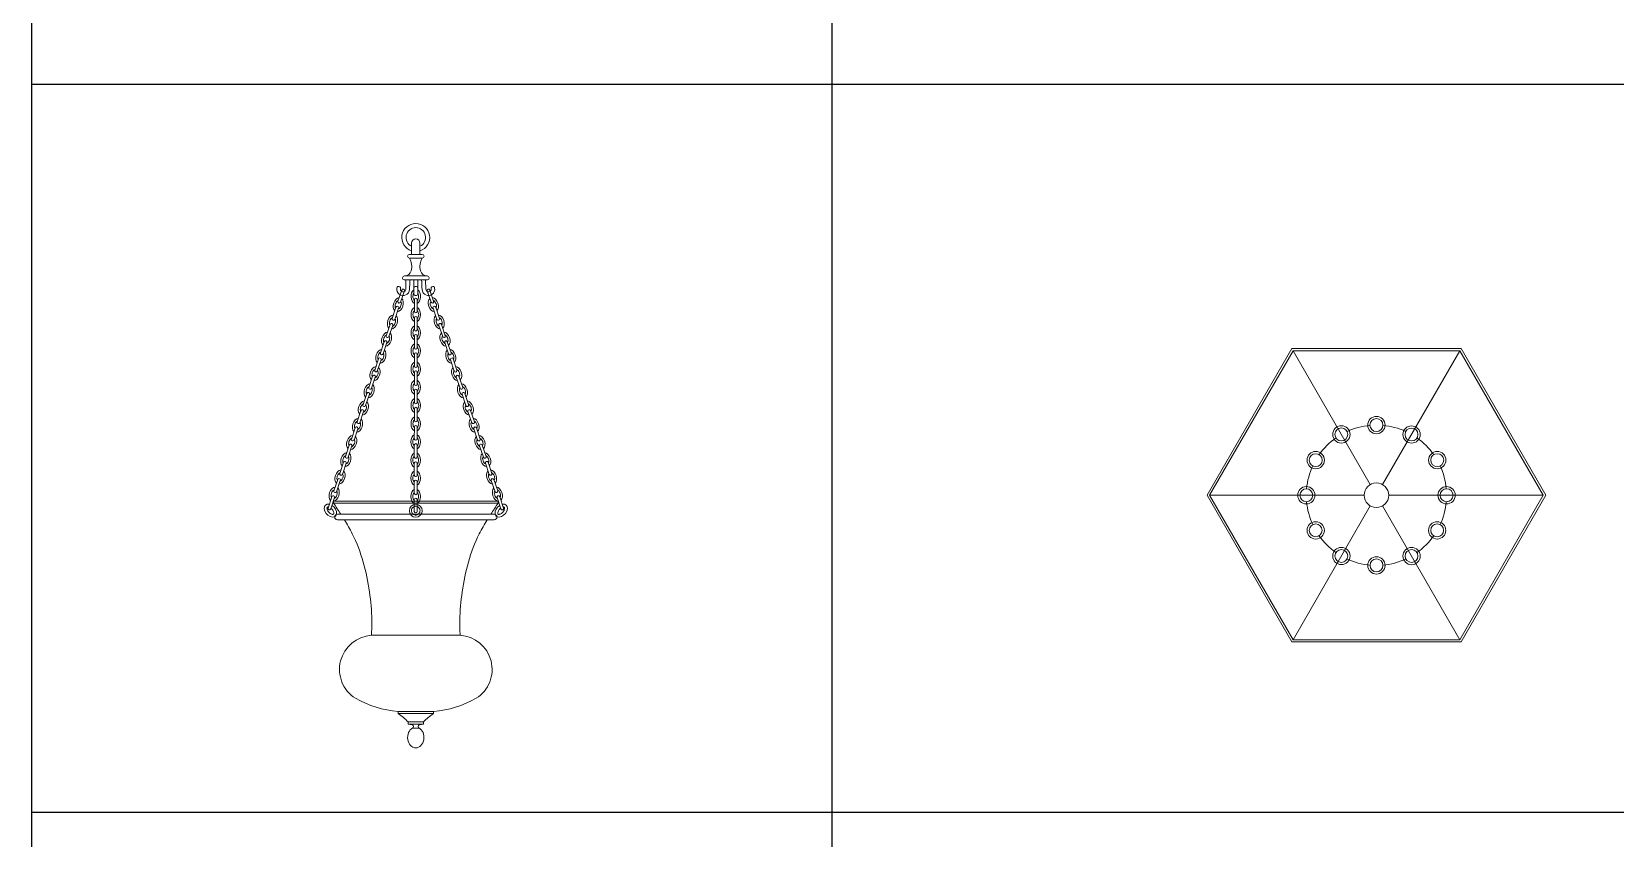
# Model space of a CAD drawing. Header units: inches. Extents: x 274057 to 444617, y 490067 to 635630.
# Drawn here: x 325724 to 326575, y 531985 to 532418 of the extents above; entities that cross this region are included whole.
import ezdxf

# ---------------------------------------------------------------- set-up
doc = ezdxf.new("R2010")
doc.units = ezdxf.units.IN
doc.header["$MEASUREMENT"] = 0
doc.layers.add('CQ lighting plan', color=7, linetype='Continuous', lineweight=0)
doc.layers.add('Glass', color=4, linetype='Continuous', lineweight=0)
for name, color, linetype in [('CQ SPOT DETAIL DIMENSION', 9, 'Continuous'), ('CQ-legend tex box', 3, 'Continuous'), ('E-LITE-FIXT-NORM-CEILING', 3, 'Continuous')]:
    doc.layers.add(name, color=color, linetype=linetype)

# ---------------------------------------------------------------- blocks, each defined once
blk = doc.blocks.new('A$C0E773A1C')
at = {"layer": 'Glass'}
for p, q in [((0, 239), (0, 17.6)), ((-207, 119.5), (-15.3, 8.8)), ((207, 119.5), (15.3, 8.8)), ((-207, -119.5), (-15.3, -8.8)), ((0, -239), (0, -17.6)), ((207, -119.5), (15.3, -8.8))]:
    blk.add_line(p, q, dxfattribs=at)
for points in [[(-210, -121.2), (0, -242.5), (210, -121.2), (210, 121.2), (0, 242.5), (-210, 121.2)], [(-207, -119.5), (0, -239), (207, -119.5), (207, 119.5), (0, 239), (-207, 119.5)]]:
    blk.add_lwpolyline(points, close=True, dxfattribs=at)
for centre, radius in [((-50.2, 87), 12.4), ((-50.2, 87), 9.26), ((0, 100.5), 12.4), ((0, 100.5), 9.26), ((50.2, 87), 12.4), ((50.2, 87), 9.26), ((-87, 50.2), 12.4), ((-87, 50.2), 9.26), ((87, 50.2), 12.4), ((87, 50.2), 9.26), ((-100.5, 0), 12.4), ((-100.5, 0), 9.26), ((0, 0), 17.6), ((100.5, 0), 12.4), ((100.5, 0), 9.26), ((-87, -50.2), 12.4), ((-87, -50.2), 9.26), ((87, -50.2), 12.4), ((87, -50.2), 9.26), ((-50.2, -87), 12.4), ((-50.2, -87), 9.26), ((0, -100.5), 12.4), ((50.2, -87), 12.4), ((50.2, -87), 9.26), ((0, -100.5), 9.26)]:
    blk.add_circle(centre, radius, dxfattribs=at)
for start, end in [(95.282, 114.718), (65.282, 84.718), (125.282, 144.718), (35.282, 54.718), (155.282, 174.718), (5.282, 24.718), (185.282, 204.718), (335.282, 354.718), (215.282, 234.718), (305.282, 324.718), (245.282, 264.718), (275.282, 294.718)]:
    blk.add_arc((0, 0), 100.5, start, end, dxfattribs=at)
blk = doc.blocks.new('pendant arabic')
at = {"color": 40, "lineweight": 0}
for p, q in [((31622.2, -8834.7), (31640.6, -8834.7)), ((31625.4, -8829.5), (31637.4, -8829.5)), ((31615.3, -8860.3), (31647.6, -8860.3)), ((31617.3, -8866), (31616.9, -8879.5)), ((31628.4, -8866), (31628.4, -8886)), ((31634.4, -8866), (31634.4, -8886)), ((31645.5, -8866), (31645.9, -8879.5)), ((31606.1, -9486.8), (31656.8, -9486.8)), ((31620.4, -9502.1), (31642.5, -9502.1))]:
    blk.add_line(p, q, dxfattribs=at)
for points in [[(31631.4, -8866), (31648.1, -8866, 0.912079), (31647.6, -8860.3, -0.354576), (31638.1, -8853, -0.194549), (31640.6, -8834.7, 1), (31640.6, -8829.5), (31637.4, -8829.5), (31637.4, -8813.2, 1), (31625.4, -8813.2), (31625.4, -8829.5), (31622.2, -8829.5, 1), (31622.2, -8834.7, -0.194549), (31624.8, -8853, -0.345784), (31615.3, -8860.3, 0.913192), (31614.7, -8866)], [(31631.4, -9209.5), (31519.1, -9209.5, -0.967012), (31519.1, -9201.5), (31743.8, -9201.5, -0.967012), (31743.8, -9209.5)]]:
    blk.add_lwpolyline(points, format="xyb", close=True, dxfattribs=at)
for points in [[(31617.3, -8866), (31616.9, -8879.5, -1.075039), (31609.4, -8878.4, 1.060135), (31604.4, -8877.8, 1.065086), (31622.3, -8879.8, 0.012612), (31623.1, -8866, 1.437174)], [(31645.5, -8866), (31645.9, -8879.5, 1.075039), (31653.4, -8878.4, -1.060135), (31658.4, -8877.8, -1.065086), (31640.5, -8879.8, -0.012612), (31639.8, -8866, -1.437174)], [(31609.7, -8897.9), (31615.1, -8881.8, 1), (31611.3, -8880.5), (31605.9, -8896.6, 1), (31609.7, -8897.9, 0.447031)], [(31628.4, -8877.8, 0.484314), (31628.4, -8877.8, -0.790231), (31634.4, -8877.8, -8.534282)], [(31628.4, -8886, -0.484314), (31628.4, -8886, 0.790231), (31634.4, -8886, 8.534282)], [(31653.2, -8897.9), (31647.7, -8881.8, -1), (31651.5, -8880.5), (31657, -8896.6, -1), (31653.2, -8897.9, -0.447031)], [(31601.3, -8922.5), (31606.8, -8906.4, 1), (31603, -8905.1), (31597.5, -8921.3, 1), (31601.3, -8922.5, 0.447031)], [(31601.3, -8922.5), (31606.8, -8906.4, 1), (31603, -8905.1), (31597.5, -8921.3, 1), (31601.3, -8922.5, 0.447031)], [(31633.4, -8911.1), (31633.4, -8894.1, 1), (31629.4, -8894.1), (31629.4, -8911.1, 1), (31633.4, -8911.1, 0.447031)], [(31633.4, -8911.1), (31633.4, -8894.1, 1), (31629.4, -8894.1), (31629.4, -8911.1, 1), (31633.4, -8911.1, 0.447031)], [(31661.5, -8922.5), (31656.1, -8906.4, -1), (31659.9, -8905.1), (31665.3, -8921.3, -1), (31661.5, -8922.5, -0.447031)], [(31661.5, -8922.5), (31656.1, -8906.4, -1), (31659.9, -8905.1), (31665.3, -8921.3, -1), (31661.5, -8922.5, -0.447031)], [(31593, -8947.2), (31598.4, -8931.1, 1), (31594.7, -8929.8), (31589.2, -8945.9, 1), (31593, -8947.2, 0.447031)], [(31593, -8947.2), (31598.4, -8931.1, 1), (31594.7, -8929.8), (31589.2, -8945.9, 1), (31593, -8947.2, 0.447031)], [(31633.4, -8937.2), (31633.4, -8920.2, 1), (31629.4, -8920.2), (31629.4, -8937.2, 1), (31633.4, -8937.2, 0.447031)], [(31633.4, -8937.2), (31633.4, -8920.2, 1), (31629.4, -8920.2), (31629.4, -8937.2, 1), (31633.4, -8937.2, 0.447031)], [(31669.9, -8947.2), (31664.4, -8931.1, -1), (31668.2, -8929.8), (31673.6, -8945.9, -1), (31669.9, -8947.2, -0.447031)], [(31669.9, -8947.2), (31664.4, -8931.1, -1), (31668.2, -8929.8), (31673.6, -8945.9, -1), (31669.9, -8947.2, -0.447031)], [(31584.6, -8971.9), (31590.1, -8955.7, 1), (31586.3, -8954.5), (31580.9, -8970.6, 1), (31584.6, -8971.9, 0.447031)], [(31584.6, -8971.9), (31590.1, -8955.7, 1), (31586.3, -8954.5), (31580.9, -8970.6, 1), (31584.6, -8971.9, 0.447031)], [(31633.4, -8963.2), (31633.4, -8946.2, 1), (31629.4, -8946.2), (31629.4, -8963.2, 1), (31633.4, -8963.2, 0.447031)], [(31633.4, -8963.2), (31633.4, -8946.2, 1), (31629.4, -8946.2), (31629.4, -8963.2, 1), (31633.4, -8963.2, 0.447031)], [(31678.2, -8971.9), (31672.8, -8955.7, -1), (31676.5, -8954.5), (31682, -8970.6, -1), (31678.2, -8971.9, -0.447031)], [(31678.2, -8971.9), (31672.8, -8955.7, -1), (31676.5, -8954.5), (31682, -8970.6, -1), (31678.2, -8971.9, -0.447031)], [(31576.3, -8996.5), (31581.8, -8980.4, 1), (31578, -8979.1), (31572.5, -8995.3, 1), (31576.3, -8996.5, 0.447031)], [(31576.3, -8996.5), (31581.8, -8980.4, 1), (31578, -8979.1), (31572.5, -8995.3, 1), (31576.3, -8996.5, 0.447031)], [(31633.4, -8989.3), (31633.4, -8972.2, 1), (31629.4, -8972.2), (31629.4, -8989.3, 1), (31633.4, -8989.3, 0.447031)], [(31633.4, -8989.3), (31633.4, -8972.2, 1), (31629.4, -8972.2), (31629.4, -8989.3, 1), (31633.4, -8989.3, 0.447031)], [(31686.5, -8996.5), (31681.1, -8980.4, -1), (31684.9, -8979.1), (31690.3, -8995.3, -1), (31686.5, -8996.5, -0.447031)], [(31686.5, -8996.5), (31681.1, -8980.4, -1), (31684.9, -8979.1), (31690.3, -8995.3, -1), (31686.5, -8996.5, -0.447031)], [(31568, -9021.2), (31573.4, -9005.1, 1), (31569.6, -9003.8), (31564.2, -9019.9, 1), (31568, -9021.2, 0.447031)], [(31568, -9021.2), (31573.4, -9005.1, 1), (31569.6, -9003.8), (31564.2, -9019.9, 1), (31568, -9021.2, 0.447031)], [(31633.4, -9015.3), (31633.4, -8998.3, 1), (31629.4, -8998.3), (31629.4, -9015.3, 1), (31633.4, -9015.3, 0.447031)], [(31633.4, -9015.3), (31633.4, -8998.3, 1), (31629.4, -8998.3), (31629.4, -9015.3, 1), (31633.4, -9015.3, 0.447031)], [(31694.9, -9021.2), (31689.4, -9005.1, -1), (31693.2, -9003.8), (31698.7, -9019.9, -1), (31694.9, -9021.2, -0.447031)], [(31694.9, -9021.2), (31689.4, -9005.1, -1), (31693.2, -9003.8), (31698.7, -9019.9, -1), (31694.9, -9021.2, -0.447031)], [(31559.6, -9045.9), (31565.1, -9029.7, 1), (31561.3, -9028.5), (31555.8, -9044.6, 1), (31559.6, -9045.9, 0.447031)], [(31559.6, -9045.9), (31565.1, -9029.7, 1), (31561.3, -9028.5), (31555.8, -9044.6, 1), (31559.6, -9045.9, 0.447031)], [(31633.4, -9041.3), (31633.4, -9024.3, 1), (31629.4, -9024.3), (31629.4, -9041.3, 1), (31633.4, -9041.3, 0.447031)], [(31633.4, -9041.3), (31633.4, -9024.3, 1), (31629.4, -9024.3), (31629.4, -9041.3, 1), (31633.4, -9041.3, 0.447031)], [(31703.2, -9045.9), (31697.8, -9029.7, -1), (31701.6, -9028.5), (31707, -9044.6, -1), (31703.2, -9045.9, -0.447031)], [(31703.2, -9045.9), (31697.8, -9029.7, -1), (31701.6, -9028.5), (31707, -9044.6, -1), (31703.2, -9045.9, -0.447031)], [(31633.4, -9067.4), (31633.4, -9050.4, 1), (31629.4, -9050.4), (31629.4, -9067.4, 1), (31633.4, -9067.4, 0.447031)], [(31633.4, -9067.4), (31633.4, -9050.4, 1), (31629.4, -9050.4), (31629.4, -9067.4, 1), (31633.4, -9067.4, 0.447031)], [(31551.3, -9070.5), (31556.7, -9054.4, 1), (31552.9, -9053.1), (31547.5, -9069.2, 1), (31551.3, -9070.5, 0.447031)], [(31551.3, -9070.5), (31556.7, -9054.4, 1), (31552.9, -9053.1), (31547.5, -9069.2, 1), (31551.3, -9070.5, 0.447031)], [(31711.6, -9070.5), (31706.1, -9054.4, -1), (31709.9, -9053.1), (31715.4, -9069.2, -1), (31711.6, -9070.5, -0.447031)], [(31711.6, -9070.5), (31706.1, -9054.4, -1), (31709.9, -9053.1), (31715.4, -9069.2, -1), (31711.6, -9070.5, -0.447031)], [(31542.9, -9095.2), (31548.4, -9079.1, 1), (31544.6, -9077.8), (31539.1, -9093.9, 1), (31542.9, -9095.2, 0.447031)], [(31542.9, -9095.2), (31548.4, -9079.1, 1), (31544.6, -9077.8), (31539.1, -9093.9, 1), (31542.9, -9095.2, 0.447031)], [(31633.3, -9093.4), (31633.4, -9076.4, 1), (31629.4, -9076.4), (31629.3, -9093.4, 1), (31633.3, -9093.4, 0.447031)], [(31633.3, -9093.4), (31633.4, -9076.4, 1), (31629.4, -9076.4), (31629.3, -9093.4, 1), (31633.3, -9093.4, 0.447031)], [(31719.9, -9095.2), (31714.5, -9079.1, -1), (31718.3, -9077.8), (31723.7, -9093.9, -1), (31719.9, -9095.2, -0.447031)], [(31719.9, -9095.2), (31714.5, -9079.1, -1), (31718.3, -9077.8), (31723.7, -9093.9, -1), (31719.9, -9095.2, -0.447031)], [(31534.6, -9119.9), (31540, -9103.7, 1), (31536.2, -9102.5), (31530.8, -9118.6, 1), (31534.6, -9119.9, 0.447031)], [(31534.6, -9119.9), (31540, -9103.7, 1), (31536.2, -9102.5), (31530.8, -9118.6, 1), (31534.6, -9119.9, 0.447031)], [(31633.3, -9119.5), (31633.3, -9102.4, 1), (31629.3, -9102.4), (31629.3, -9119.5, 1), (31633.3, -9119.5, 0.447031)], [(31633.3, -9119.5), (31633.3, -9102.4, 1), (31629.3, -9102.4), (31629.3, -9119.5, 1), (31633.3, -9119.5, 0.447031)], [(31728.3, -9119.9), (31722.8, -9103.7, -1), (31726.6, -9102.5), (31732.1, -9118.6, -1), (31728.3, -9119.9, -0.447031)], [(31728.3, -9119.9), (31722.8, -9103.7, -1), (31726.6, -9102.5), (31732.1, -9118.6, -1), (31728.3, -9119.9, -0.447031)], [(31526.2, -9144.5), (31531.7, -9128.4, 1), (31527.9, -9127.1), (31522.4, -9143.2, 1), (31526.2, -9144.5, 0.447031)], [(31526.2, -9144.5), (31531.7, -9128.4, 1), (31527.9, -9127.1), (31522.4, -9143.2, 1), (31526.2, -9144.5, 0.447031)], [(31633.3, -9145.5), (31633.3, -9128.5, 1), (31629.3, -9128.5), (31629.3, -9145.5, 1), (31633.3, -9145.5, 0.447031)], [(31633.3, -9145.5), (31633.3, -9128.5, 1), (31629.3, -9128.5), (31629.3, -9145.5, 1), (31633.3, -9145.5, 0.447031)], [(31736.6, -9144.5), (31731.2, -9128.4, -1), (31735, -9127.1), (31740.4, -9143.2, -1), (31736.6, -9144.5, -0.447031)], [(31736.6, -9144.5), (31731.2, -9128.4, -1), (31735, -9127.1), (31740.4, -9143.2, -1), (31736.6, -9144.5, -0.447031)], [(31517.9, -9169.2), (31523.3, -9153.1, 1), (31519.6, -9151.8), (31514.1, -9167.9, 1), (31517.9, -9169.2, 0.447031)], [(31517.9, -9169.2), (31523.3, -9153.1, 1), (31519.6, -9151.8), (31514.1, -9167.9, 1), (31517.9, -9169.2, 0.447031)], [(31633.3, -9171.5), (31633.3, -9154.5, 1), (31629.3, -9154.5), (31629.3, -9171.5, 1), (31633.3, -9171.5, 0.447031)], [(31633.3, -9171.5), (31633.3, -9154.5, 1), (31629.3, -9154.5), (31629.3, -9171.5, 1), (31633.3, -9171.5, 0.447031)], [(31745, -9169.2), (31739.5, -9153.1, -1), (31743.3, -9151.8), (31748.7, -9167.9, -1), (31745, -9169.2, -0.447031)], [(31745, -9169.2), (31739.5, -9153.1, -1), (31743.3, -9151.8), (31748.7, -9167.9, -1), (31745, -9169.2, -0.447031)], [(31509.5, -9193.9), (31515, -9177.7, 1), (31511.2, -9176.4), (31505.8, -9192.6, 1), (31509.5, -9193.9, 0.447031)], [(31509.5, -9193.9), (31515, -9177.7, 1), (31511.2, -9176.4), (31505.8, -9192.6, 1), (31509.5, -9193.9, 0.447031)], [(31633.3, -9197.6), (31633.3, -9180.6, 1), (31629.3, -9180.5), (31629.3, -9197.6, 1), (31633.3, -9197.6, 0.447031)], [(31633.3, -9197.6), (31633.3, -9180.6, 1), (31629.3, -9180.5), (31629.3, -9197.6, 1), (31633.3, -9197.6, 0.447031)], [(31753.3, -9193.9), (31747.9, -9177.7, -1), (31751.6, -9176.4), (31757.1, -9192.6, -1), (31753.3, -9193.9, -0.447031)], [(31753.3, -9193.9), (31747.9, -9177.7, -1), (31751.6, -9176.4), (31757.1, -9192.6, -1), (31753.3, -9193.9, -0.447031)], [(31606.1, -9483.8), (31656.8, -9483.8), (31656.8, -9486.8, 0.066306), (31642.5, -9498.9), (31631.4, -9498.9)], [(31656.8, -9483.8), (31606.1, -9483.8), (31606.1, -9486.8, -0.066306), (31620.4, -9498.9), (31631.4, -9498.9)], [(31620.4, -9498.9), (31620.4, -9502.1, -0.075741), (31626.5, -9503, -0.670017), (31626.6, -9507.8, -0.742621)], [(31642.5, -9498.9), (31642.5, -9502.1, 0.075741), (31636.4, -9503, 0.670017), (31636.2, -9507.8, 0.742621)]]:
    blk.add_lwpolyline(points, format="xyb", dxfattribs=at)
at = {"color": 4, "lineweight": 0}
for points in [[(31513.5, -9185.7), (31513.5, -9182.7), (31749.3, -9182.7), (31749.3, -9185.7)], [(31513.5, -9185.7), (31749.3, -9185.7)]]:
    blk.add_lwpolyline(points, dxfattribs=at)
for points in [[(31631.4, -9374.8), (31568, -9374.8, 0.727128), (31544.9, -9465, 0.107747), (31606.1, -9483.8, 0.107747)], [(31631.4, -9374.8), (31694.8, -9374.8, -0.727128), (31718, -9465, -0.107747), (31656.8, -9483.8, -0.107747)]]:
    blk.add_lwpolyline(points, format="xyb", dxfattribs=at)
at = {"color": 40, "lineweight": 0}
blk.add_lwpolyline([(31635.9, -9507.6), (31627, -9507.6)], dxfattribs=at)
for radius, start, end in [(20, 287.4576, 252.5424), (14, 295.3769, 244.6231)]:
    blk.add_arc((31631.4, -8805.2), radius, start, end, dxfattribs=at)
at = {"color": 40, "lineweight": 0, "extrusion": (0, 0, -1)}
for centre, major_axis, ratio, start_param, end_param in [((31606.3, -8901.5), (3.37, 9.96), 0.652824, 3.437395, 5.987383), ((31631.4, -8889.6), (0, 10.5), 0.652824, 3.437395, 5.831525), ((31631.4, -8889.6), (0, 6.51), 0.633551, 3.647898, 5.471151), ((31631.4, -8889.6), (0, 10.5), 0.652824, 0.453442, 2.845791), ((31631.4, -8889.6), (0, 6.51), 0.633551, 0.817097, 2.635287), ((31606.3, -8901.5), (2.09, 6.17), 0.633551, 3.647898, 5.77688), ((31606.3, -8901.5), (3.37, 9.96), 0.652824, 0.295802, 2.845791), ((31606.3, -8901.5), (2.09, 6.17), 0.633551, 0.506306, 2.635287), ((31631.4, -8915.7), (0, 10.5), 0.652824, 3.437395, 5.987383), ((31631.4, -8915.7), (0, 6.51), 0.633551, 3.647898, 5.77688), ((31631.4, -8915.7), (0, 10.5), 0.652824, 0.295802, 2.845791), ((31631.4, -8915.7), (0, 6.51), 0.633551, 0.506306, 2.635287), ((31598, -8926.2), (3.37, 9.96), 0.652824, 3.437395, 5.987383), ((31598, -8926.2), (2.09, 6.17), 0.633551, 3.647898, 5.77688), ((31598, -8926.2), (3.37, 9.96), 0.652824, 0.295802, 2.845791), ((31598, -8926.2), (2.09, 6.17), 0.633551, 0.506306, 2.635287), ((31631.4, -8941.7), (0, 10.5), 0.652824, 3.437395, 5.987383), ((31631.4, -8941.7), (0, 6.51), 0.633551, 3.647898, 5.77688), ((31631.4, -8941.7), (0, 10.5), 0.652824, 0.295802, 2.845791), ((31631.4, -8941.7), (0, 6.51), 0.633551, 0.506306, 2.635287), ((31589.6, -8950.8), (3.37, 9.96), 0.652824, 3.437395, 5.987383), ((31589.6, -8950.8), (2.09, 6.17), 0.633551, 3.647898, 5.77688), ((31589.6, -8950.8), (3.37, 9.96), 0.652824, 0.295802, 2.845791), ((31589.6, -8950.8), (2.09, 6.17), 0.633551, 0.506306, 2.635287), ((31631.4, -8967.7), (0, 10.5), 0.652824, 3.437395, 5.987383), ((31631.4, -8967.7), (0, 10.5), 0.652824, 0.295802, 2.845791), ((31581.3, -8975.5), (3.37, 9.96), 0.652824, 3.437395, 5.987383), ((31581.3, -8975.5), (2.09, 6.17), 0.633551, 3.647898, 5.77688), ((31581.3, -8975.5), (3.37, 9.96), 0.652824, 0.295802, 2.845791), ((31581.3, -8975.5), (2.09, 6.17), 0.633551, 0.506306, 2.635287), ((31631.4, -8967.7), (0, 6.51), 0.633551, 3.647898, 5.77688), ((31631.4, -8967.7), (0, 6.51), 0.633551, 0.506306, 2.635287), ((31573, -9000.2), (3.37, 9.96), 0.652824, 3.437395, 5.987383), ((31573, -9000.2), (2.09, 6.17), 0.633551, 3.647898, 5.77688), ((31573, -9000.2), (3.37, 9.96), 0.652824, 0.295802, 2.845791), ((31573, -9000.2), (2.09, 6.17), 0.633551, 0.506306, 2.635287), ((31631.4, -8993.8), (0, 10.5), 0.652824, 3.437395, 5.987383), ((31631.4, -8993.8), (0, 6.51), 0.633551, 3.647898, 5.77688), ((31631.4, -8993.8), (0, 10.5), 0.652824, 0.295802, 2.845791), ((31631.4, -8993.8), (0, 6.51), 0.633551, 0.506306, 2.635287), ((31564.6, -9024.8), (3.37, 9.96), 0.652824, 3.437395, 5.987383), ((31564.6, -9024.8), (2.09, 6.17), 0.633551, 3.647898, 5.77688), ((31564.6, -9024.8), (3.37, 9.96), 0.652824, 0.295802, 2.845791), ((31564.6, -9024.8), (2.09, 6.17), 0.633551, 0.506306, 2.635287), ((31631.4, -9019.8), (0, 10.5), 0.652824, 3.437395, 5.987383), ((31631.4, -9019.8), (0, 6.51), 0.633551, 3.647898, 5.77688), ((31631.4, -9019.8), (0, 10.5), 0.652824, 0.295802, 2.845791), ((31631.4, -9019.8), (0, 6.51), 0.633551, 0.506306, 2.635287), ((31556.3, -9049.5), (3.37, 9.96), 0.652824, 3.437395, 5.987383), ((31556.3, -9049.5), (2.09, 6.17), 0.633551, 3.647898, 5.77688), ((31556.3, -9049.5), (3.37, 9.96), 0.652824, 0.295802, 2.845791), ((31556.3, -9049.5), (2.09, 6.17), 0.633551, 0.506306, 2.635287), ((31631.4, -9045.8), (0, 10.5), 0.652824, 3.437395, 5.987383), ((31631.4, -9045.8), (0, 6.51), 0.633551, 3.647898, 5.77688), ((31631.4, -9045.8), (0, 10.5), 0.652824, 0.295802, 2.845791), ((31631.4, -9045.8), (0, 6.51), 0.633551, 0.506306, 2.635287), ((31547.9, -9074.2), (3.37, 9.96), 0.652824, 3.437395, 5.987383), ((31547.9, -9074.2), (2.09, 6.17), 0.633551, 3.647898, 5.77688), ((31547.9, -9074.2), (3.37, 9.96), 0.652824, 0.295802, 2.845791), ((31547.9, -9074.2), (2.09, 6.17), 0.633551, 0.506306, 2.635287), ((31631.4, -9071.9), (0, 10.5), 0.652824, 3.437395, 5.987383), ((31631.4, -9071.9), (0, 6.51), 0.633551, 3.647898, 5.77688), ((31631.4, -9071.9), (0, 10.5), 0.652824, 0.295802, 2.845791), ((31631.4, -9071.9), (0, 6.51), 0.633551, 0.506306, 2.635287), ((31539.6, -9098.8), (3.37, 9.96), 0.652824, 3.437395, 5.987383), ((31539.6, -9098.8), (2.09, 6.17), 0.633551, 3.647898, 5.77688), ((31539.6, -9098.8), (3.37, 9.96), 0.652824, 0.295802, 2.845791), ((31539.6, -9098.8), (2.09, 6.17), 0.633551, 0.506306, 2.635287), ((31631.3, -9097.9), (0, 10.5), 0.652824, 3.437395, 5.987383), ((31631.3, -9097.9), (0, 6.51), 0.633551, 3.647898, 5.77688), ((31631.3, -9097.9), (0, 10.5), 0.652824, 0.295802, 2.845791), ((31631.3, -9097.9), (0, 6.51), 0.633551, 0.506306, 2.635287), ((31531.2, -9123.5), (3.37, 9.96), 0.652824, 3.437395, 5.987383), ((31531.2, -9123.5), (2.09, 6.17), 0.633551, 3.647898, 5.77688), ((31531.2, -9123.5), (3.37, 9.96), 0.652824, 0.295802, 2.845791), ((31531.2, -9123.5), (2.09, 6.17), 0.633551, 0.506306, 2.635287), ((31631.3, -9124), (0, 10.5), 0.652824, 3.437395, 5.987383), ((31631.3, -9124), (0, 6.51), 0.633551, 3.647898, 5.77688), ((31631.3, -9124), (0, 10.5), 0.652824, 0.295802, 2.845791), ((31631.3, -9124), (0, 6.51), 0.633551, 0.506306, 2.635287), ((31522.9, -9148.2), (3.37, 9.96), 0.652824, 3.437395, 5.987383), ((31522.9, -9148.2), (3.37, 9.96), 0.652824, 0.295802, 2.845791), ((31631.3, -9150), (0, 10.5), 0.652824, 3.437395, 5.987383), ((31631.3, -9150), (0, 10.5), 0.652824, 0.295802, 2.845791), ((31514.5, -9172.8), (3.37, 9.96), 0.652824, 3.437395, 5.987383), ((31514.5, -9172.8), (3.37, 9.96), 0.652824, 0.295802, 2.845791), ((31522.9, -9148.2), (2.09, 6.17), 0.633551, 3.647898, 5.77688), ((31522.9, -9148.2), (2.09, 6.17), 0.633551, 0.506306, 2.635287), ((31631.3, -9150), (0, 6.51), 0.633551, 3.647898, 5.77688), ((31631.3, -9150), (0, 6.51), 0.633551, 0.506306, 2.635287), ((31509.1, -9196.4), (7.08, -7.97), 0.678875, 4.303626, 10.168055), ((31514.5, -9172.8), (2.09, 6.17), 0.633551, 3.647898, 5.77688), ((31514.5, -9172.8), (2.09, 6.17), 0.633551, 0.506306, 2.635287), ((31631.3, -9176), (0, 10.5), 0.652824, 3.437395, 5.987383), ((31631.3, -9176), (0, 6.51), 0.633551, 3.647898, 5.77688), ((31631.3, -9176), (0, 10.5), 0.652824, 0.295802, 2.845791), ((31631.3, -9176), (0, 6.51), 0.633551, 0.506306, 2.635287)]:
    blk.add_ellipse(centre, major_axis=major_axis, ratio=ratio, start_param=start_param, end_param=end_param, dxfattribs=at)
at = {"color": 40, "lineweight": 0}
for centre, major_axis, ratio, start_param, end_param in [((31656.5, -8901.5), (-3.37, 9.96), 0.652824, 3.437395, 5.987383), ((31656.5, -8901.5), (-3.37, 9.96), 0.652824, 0.295802, 2.845791), ((31656.5, -8901.5), (-2.09, 6.17), 0.633551, 0.506306, 2.635287), ((31656.5, -8901.5), (-2.09, 6.17), 0.633551, 3.647898, 5.77688), ((31664.9, -8926.2), (-3.37, 9.96), 0.652824, 0.295802, 2.845791), ((31664.9, -8926.2), (-2.09, 6.17), 0.633551, 0.506306, 2.635287), ((31664.9, -8926.2), (-3.37, 9.96), 0.652824, 3.437395, 5.987383), ((31664.9, -8926.2), (-2.09, 6.17), 0.633551, 3.647898, 5.77688), ((31673.2, -8950.8), (-3.37, 9.96), 0.652824, 0.295802, 2.845791), ((31673.2, -8950.8), (-2.09, 6.17), 0.633551, 0.506306, 2.635287), ((31673.2, -8950.8), (-3.37, 9.96), 0.652824, 3.437395, 5.987383), ((31673.2, -8950.8), (-2.09, 6.17), 0.633551, 3.647898, 5.77688), ((31681.5, -8975.5), (-3.37, 9.96), 0.652824, 0.295802, 2.845791), ((31681.5, -8975.5), (-2.09, 6.17), 0.633551, 0.506306, 2.635287), ((31681.5, -8975.5), (-3.37, 9.96), 0.652824, 3.437395, 5.987383), ((31681.5, -8975.5), (-2.09, 6.17), 0.633551, 3.647898, 5.77688), ((31689.9, -9000.2), (-3.37, 9.96), 0.652824, 0.295802, 2.845791), ((31689.9, -9000.2), (-2.09, 6.17), 0.633551, 0.506306, 2.635287), ((31689.9, -9000.2), (-3.37, 9.96), 0.652824, 3.437395, 5.987383), ((31689.9, -9000.2), (-2.09, 6.17), 0.633551, 3.647898, 5.77688), ((31698.2, -9024.8), (-3.37, 9.96), 0.652824, 0.295802, 2.845791), ((31698.2, -9024.8), (-2.09, 6.17), 0.633551, 0.506306, 2.635287), ((31698.2, -9024.8), (-3.37, 9.96), 0.652824, 3.437395, 5.987383), ((31698.2, -9024.8), (-2.09, 6.17), 0.633551, 3.647898, 5.77688), ((31706.6, -9049.5), (-3.37, 9.96), 0.652824, 0.295802, 2.845791), ((31706.6, -9049.5), (-2.09, 6.17), 0.633551, 0.506306, 2.635287), ((31706.6, -9049.5), (-3.37, 9.96), 0.652824, 3.437395, 5.987383), ((31706.6, -9049.5), (-2.09, 6.17), 0.633551, 3.647898, 5.77688), ((31714.9, -9074.2), (-3.37, 9.96), 0.652824, 0.295802, 2.845791), ((31714.9, -9074.2), (-2.09, 6.17), 0.633551, 0.506306, 2.635287), ((31714.9, -9074.2), (-3.37, 9.96), 0.652824, 3.437395, 5.987383), ((31714.9, -9074.2), (-2.09, 6.17), 0.633551, 3.647898, 5.77688), ((31723.3, -9098.8), (-3.37, 9.96), 0.652824, 0.295802, 2.845791), ((31723.3, -9098.8), (-2.09, 6.17), 0.633551, 0.506306, 2.635287), ((31723.3, -9098.8), (-3.37, 9.96), 0.652824, 3.437395, 5.987383), ((31723.3, -9098.8), (-2.09, 6.17), 0.633551, 3.647898, 5.77688), ((31731.6, -9123.5), (-3.37, 9.96), 0.652824, 0.295802, 2.845791), ((31731.6, -9123.5), (-2.09, 6.17), 0.633551, 0.506306, 2.635287), ((31731.6, -9123.5), (-3.37, 9.96), 0.652824, 3.437395, 5.987383), ((31731.6, -9123.5), (-2.09, 6.17), 0.633551, 3.647898, 5.77688), ((31740, -9148.2), (-3.37, 9.96), 0.652824, 0.295802, 2.845791), ((31740, -9148.2), (-3.37, 9.96), 0.652824, 3.437395, 5.987383), ((31740, -9148.2), (-2.09, 6.17), 0.633551, 0.506306, 2.635287), ((31740, -9148.2), (-2.09, 6.17), 0.633551, 3.647898, 5.77688), ((31748.3, -9172.8), (-3.37, 9.96), 0.652824, 0.295802, 2.845791), ((31748.3, -9172.8), (-3.37, 9.96), 0.652824, 3.437395, 5.987383), ((31748.3, -9172.8), (-2.09, 6.17), 0.633551, 0.506306, 2.635287), ((31753.7, -9196.4), (-7.08, -7.97), 0.678875, 4.303626, 10.168055), ((31748.3, -9172.8), (-2.09, 6.17), 0.633551, 3.647898, 5.77688), ((31631.4, -9521.2), (0, 14.8), 0.792417, 0.389132, 5.894053)]:
    blk.add_ellipse(centre, major_axis=major_axis, ratio=ratio, start_param=start_param, end_param=end_param, dxfattribs=at)
blk.add_ellipse((31631.4, -9196.4), major_axis=(0, 9.3), ratio=0.982433, dxfattribs=at)
at = {"lineweight": 0}
blk.add_open_spline([(31513.5, -9185.7), (31517.1, -9190.9), (31520.6, -9196.2), (31524, -9201.5)], degree=3, dxfattribs=at)
blk.add_open_spline([(31513.5, -9185.7), (31517.1, -9190.9), (31520.6, -9196.2), (31524, -9201.5)], degree=3, dxfattribs=at)
at = {"color": 4, "lineweight": 0}
blk.add_open_spline([(31749.3, -9185.7), (31745.8, -9190.9), (31742.3, -9196.2), (31738.8, -9201.5)], degree=3, dxfattribs=at)
at = {"color": 40, "lineweight": 0}
for points, knots in [([(31509.9, -9192.7), (31510.6, -9193.2), (31511.3, -9193.9), (31512.4, -9195.2), (31512.9, -9196), (31513.6, -9197.5), (31513.8, -9198.2), (31514, -9199.3), (31514, -9199.8), (31514, -9200.5), (31513.9, -9200.7), (31513.8, -9201.1), (31513.7, -9201.2), (31513.6, -9201.3), (31513.6, -9201.3), (31513.5, -9201.3), (31513.5, -9201.4), (31513.4, -9201.4), (31513.2, -9201.5), (31513.1, -9201.6), (31512.7, -9201.7), (31512.5, -9201.7), (31512, -9201.7), (31511.7, -9201.6), (31510.9, -9201.4), (31510.3, -9201.2), (31509.2, -9200.6), (31508.5, -9200.2), (31507.4, -9199.2), (31506.8, -9198.7), (31505.8, -9197.5), (31505.4, -9196.8), (31504.7, -9195.5), (31504.5, -9194.9), (31504.2, -9193.7), (31504.2, -9193.2), (31504.2, -9192.4), (31504.3, -9192.2), (31504.4, -9191.8), (31504.5, -9191.6), (31504.6, -9191.4), (31504.7, -9191.4), (31504.9, -9191.2), (31505, -9191.2), (31505.4, -9191.1), (31505.7, -9191.1), (31506.1, -9191.1), (31506.2, -9191.1), (31506.3, -9191.1)], [4.432599, 4.432599, 4.432599, 4.432599, 4.768441, 4.768441, 5.107688, 5.107688, 5.446935, 5.446935, 5.709013, 5.709013, 5.97109, 5.97109, 6.189536, 6.189536, 6.283185, 6.283185, 6.283185, 6.472071, 6.472071, 6.660957, 6.660957, 6.849842, 6.849842, 7.038728, 7.038728, 7.334707, 7.334707, 7.630685, 7.630685, 7.926664, 7.926664, 8.222643, 8.222643, 8.518622, 8.518622, 8.8146, 8.8146, 9.051823, 9.051823, 9.289045, 9.289045, 9.526267, 9.526267, 9.76349, 9.76349, 10.000712, 10.000712, 10.068663, 10.068663, 10.068663, 10.068663]), ([(31631.4, -9190.1), (31630.9, -9190.1), (31630.4, -9190.1), (31629.1, -9190.5), (31628.3, -9190.9), (31626.9, -9192), (31626.3, -9192.7), (31625.6, -9194.3), (31625.3, -9195.2), (31625.2, -9197), (31625.4, -9197.9), (31626.1, -9199.6), (31626.6, -9200.3), (31627.8, -9201.5), (31628.6, -9202), (31630.2, -9202.6), (31631.1, -9202.7), (31632.8, -9202.6), (31633.6, -9202.3), (31635.2, -9201.5), (31635.8, -9200.9), (31636.9, -9199.4), (31637.2, -9198.6), (31637.6, -9196.8), (31637.6, -9195.9), (31637.2, -9194.2), (31636.9, -9193.3), (31635.8, -9191.9), (31635.2, -9191.3), (31633.6, -9190.4), (31632.8, -9190.2), (31631.8, -9190.1), (31631.6, -9190.1), (31631.4, -9190.1)], [0, 0, 0, 0, 0.254053, 0.254053, 0.678604, 0.678604, 1.103155, 1.103155, 1.527706, 1.527706, 1.952257, 1.952257, 2.376808, 2.376808, 2.801359, 2.801359, 3.22591, 3.22591, 3.650461, 3.650461, 4.075012, 4.075012, 4.499563, 4.499563, 4.924114, 4.924114, 5.348664, 5.348664, 5.773215, 5.773215, 6.197766, 6.197766, 6.283185, 6.283185, 6.283185, 6.283185]), ([(31752.9, -9192.7), (31752.2, -9193.2), (31751.6, -9193.9), (31750.5, -9195.2), (31750, -9196), (31749.3, -9197.5), (31749, -9198.2), (31748.8, -9199.3), (31748.8, -9199.8), (31748.9, -9200.5), (31748.9, -9200.7), (31749.1, -9201.1), (31749.2, -9201.2), (31749.3, -9201.3), (31749.3, -9201.3), (31749.3, -9201.3), (31749.4, -9201.4), (31749.5, -9201.4), (31749.6, -9201.5), (31749.8, -9201.6), (31750.1, -9201.7), (31750.3, -9201.7), (31750.8, -9201.7), (31751.1, -9201.6), (31751.9, -9201.4), (31752.5, -9201.2), (31753.7, -9200.6), (31754.3, -9200.2), (31755.5, -9199.2), (31756, -9198.7), (31757, -9197.5), (31757.4, -9196.8), (31758.1, -9195.5), (31758.3, -9194.9), (31758.6, -9193.7), (31758.7, -9193.2), (31758.6, -9192.4), (31758.6, -9192.2), (31758.4, -9191.8), (31758.4, -9191.6), (31758.2, -9191.4), (31758.1, -9191.4), (31758, -9191.2), (31757.8, -9191.2), (31757.5, -9191.1), (31757.2, -9191.1), (31756.8, -9191.1), (31756.7, -9191.1), (31756.6, -9191.1)], [4.432599, 4.432599, 4.432599, 4.432599, 4.768441, 4.768441, 5.107688, 5.107688, 5.446935, 5.446935, 5.709013, 5.709013, 5.97109, 5.97109, 6.189536, 6.189536, 6.283185, 6.283185, 6.283185, 6.472071, 6.472071, 6.660957, 6.660957, 6.849842, 6.849842, 7.038728, 7.038728, 7.334707, 7.334707, 7.630685, 7.630685, 7.926664, 7.926664, 8.222643, 8.222643, 8.518622, 8.518622, 8.8146, 8.8146, 9.051823, 9.051823, 9.289045, 9.289045, 9.526267, 9.526267, 9.76349, 9.76349, 10.000712, 10.000712, 10.068663, 10.068663, 10.068663, 10.068663])]:
    blk.add_open_spline(points, degree=3, knots=knots, dxfattribs=at)
at = {"color": 4, "lineweight": 0}
for points in [[(31529.1, -9209.5), (31533.2, -9216), (31551.4, -9247.6), (31564.5, -9297.3), (31568.8, -9346.8), (31568.2, -9367.6), (31568, -9374.8)], [(31733.7, -9209.5), (31729.7, -9216), (31711.4, -9247.6), (31698.4, -9297.3), (31694.1, -9346.8), (31694.6, -9367.6), (31694.8, -9374.8)]]:
    blk.add_open_spline(points, degree=3, knots=[28.388454, 28.388454, 28.388454, 28.388454, 51.534165, 138.073876, 178.889012, 200.509395, 200.509395, 200.509395, 200.509395], dxfattribs=at)
blk = doc.blocks.new('SMDS')
at = {"layer": 'CQ-legend tex box'}
for p, q in [((385062.61, 480186.07), (385062.59, 476464.25)), ((385062.59, 476469.48), (385062.57, 472716.65)), ((384632.88, 476464.25), (386097.23, 476464.25)), ((384632.85, 476073.37), (386097.21, 476073.37))]:
    blk.add_line(p, q, dxfattribs=at)
blk.add_lwpolyline([(384632.87, 472716.65), (384632.87, 480364.08), (386097.23, 480364.08), (386097.2, 472716.65)], dxfattribs=at)
at = {"layer": 'CQ lighting plan', "xscale": 0.3749999999999999, "yscale": 0.3749999999999999, "zscale": 0.3749999999999999, "rotation": 29.99999999999999}
blk.add_blockref('A$C0E773A1C', (385355.18, 476243.48), dxfattribs=at)
at = {"layer": 'E-LITE-FIXT-NORM-CEILING', "xscale": 0.375, "yscale": 0.375, "zscale": 0.375}
blk.add_blockref('pendant arabic', (372977.4, 479683.84), dxfattribs=at)

msp = doc.modelspace()

# ---------------------------------------------------------------- block references
at = {"layer": 'CQ SPOT DETAIL DIMENSION'}
msp.add_blockref('SMDS', (-58908.52, 55925.46), dxfattribs=at)

doc.saveas('drawing.dxf')
